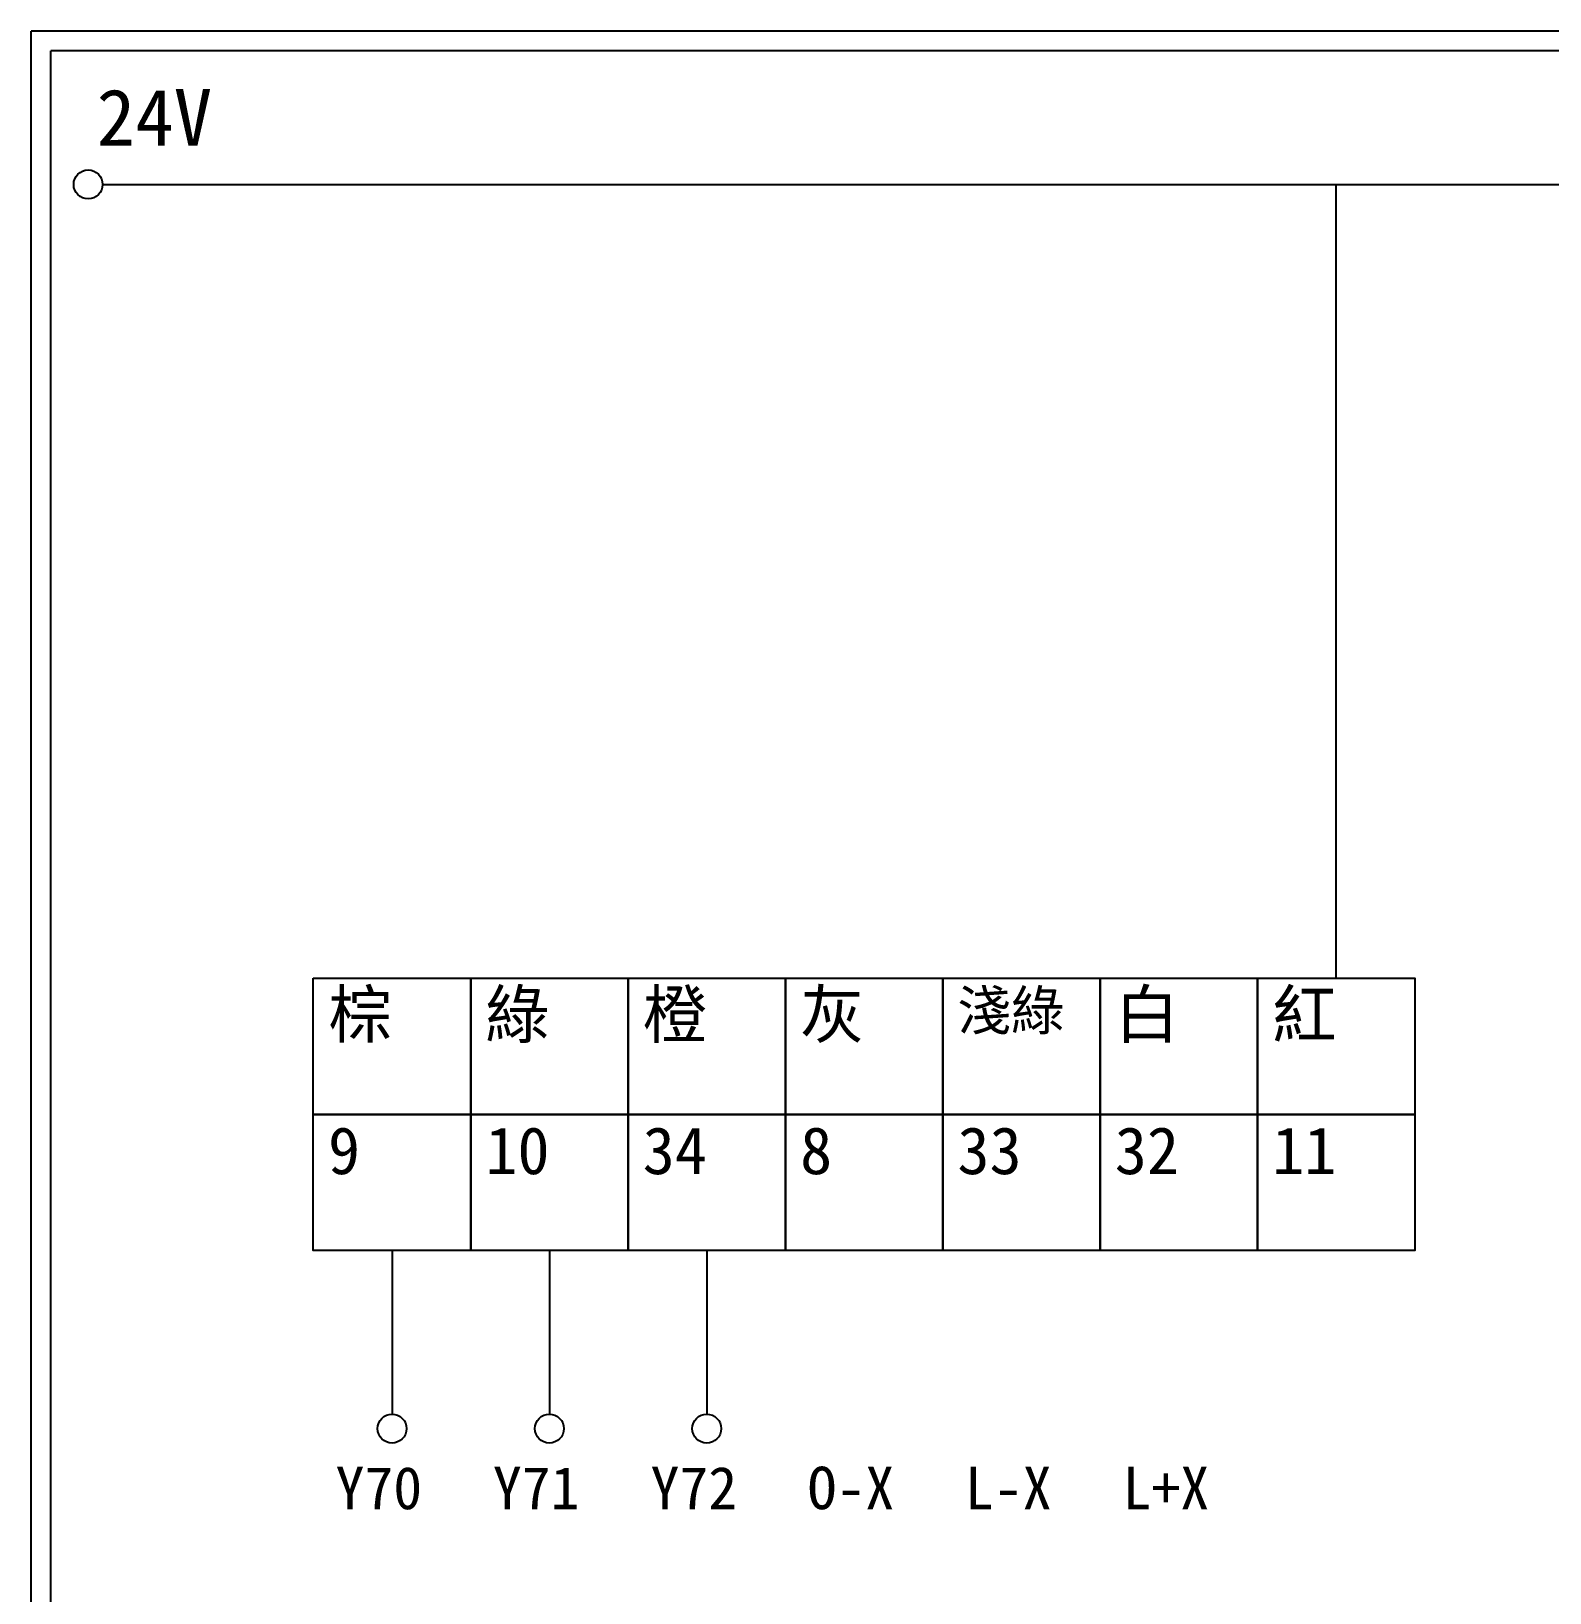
# Model space of a CAD drawing. Extents: x 926 to 1213, y -211 to -7.
# Drawn here: x 925.7 to 1022.3, y -106.6 to -7.2 of the extents above; entities that cross this region are included whole.
import ezdxf

# ---------------------------------------------------------------- set-up
doc = ezdxf.new("R2010")
doc.units = 0
doc.layers.get('0').update_dxf_attribs({"linetype": 'CONTINUOUS'})
doc.layers.add('圖框層', color=7, linetype='CONTINUOUS')
doc.layers.add('標尺寸層', color=3, linetype='CONTINUOUS')
doc.styles.add('STSL', font='KAIU.TTF')

msp = doc.modelspace()

# ---------------------------------------------------------------- linework, layer by layer
for p, q in [((948.693, -84.814), (948.693, -95.216)), ((958.703, -84.814), (958.703, -95.216)), ((968.713, -84.814), (968.713, -95.216))]:
    msp.add_line(p, q)
for points in [[(943.688, -67.485), (953.698, -67.485), (953.698, -76.15), (943.688, -76.15)], [(953.698, -67.485), (963.708, -67.485), (963.708, -76.15), (953.698, -76.15)], [(963.708, -67.485), (973.718, -67.485), (973.718, -76.15), (963.708, -76.15)], [(973.718, -67.485), (983.728, -67.485), (983.728, -76.15), (973.718, -76.15)], [(983.728, -67.485), (993.738, -67.485), (993.738, -76.15), (983.728, -76.15)], [(993.738, -67.485), (1003.748, -67.485), (1003.748, -76.15), (993.738, -76.15)], [(1003.748, -67.485), (1013.758, -67.485), (1013.758, -76.15), (1003.748, -76.15)], [(943.688, -76.15), (953.698, -76.15), (953.698, -84.814), (943.688, -84.814)], [(953.698, -76.15), (963.708, -76.15), (963.708, -84.814), (953.698, -84.814)], [(963.708, -76.15), (973.718, -76.15), (973.718, -84.814), (963.708, -84.814)], [(973.718, -76.15), (983.728, -76.15), (983.728, -84.814), (973.718, -84.814)], [(983.728, -76.15), (993.738, -76.15), (993.738, -84.814), (983.728, -84.814)], [(993.738, -76.15), (1003.748, -76.15), (1003.748, -84.814), (993.738, -84.814)], [(1003.748, -76.15), (1013.758, -76.15), (1013.758, -84.814), (1003.748, -84.814)]]:
    msp.add_lwpolyline(points, close=True)
at = {"layer": '圖框層', "color": 7}
for p, q in [((1212.742, -7.249), (925.742, -7.249)), ((925.742, -211.218), (925.742, -7.249)), ((1211.493, -8.499), (926.992, -8.499)), ((926.992, -209.969), (926.992, -8.499))]:
    msp.add_line(p, q, dxfattribs=at)
at = {"layer": '標尺寸層', "color": 7}
msp.add_line((930.283, -16.994), (1207.877, -16.994), dxfattribs=at)
at = {"layer": '標尺寸層'}
msp.add_line((1008.753, -67.485), (1008.753, -16.994), dxfattribs=at)
at = {"layer": '標尺寸層', "color": 7}
for centre in [(929.363, -16.994), (948.693, -96.136), (958.703, -96.136), (968.713, -96.136)]:
    msp.add_circle(centre, 0.92, dxfattribs=at)

# ---------------------------------------------------------------- texts
at = {"width": 8.29132, "attachment_point": 1}
for s, insert, char_height in [('{\\fPMingLiU|b0|i0|c136|p18;棕}', (944.623, -68.286), 3), ('{\\fPMingLiU|b0|i0|c136|p18;綠}', (954.633, -68.286), 3), ('{\\fPMingLiU|b0|i0|c136|p18;橙}', (964.643, -68.286), 3), ('{\\fPMingLiU|b0|i0|c136|p18;灰}', (974.653, -68.286), 3), ('{\\fPMingLiU|b0|i0|c136|p18;淺綠}', (984.663, -68.286), 2.5), ('{\\fPMingLiU|b0|i0|c136|p18;白}', (994.673, -68.286), 3), ('{\\fPMingLiU|b0|i0|c136|p18;紅}', (1004.683, -68.286), 3), ('9', (944.623, -76.95), 3), ('10', (954.633, -76.95), 3), ('34', (964.643, -76.95), 3), ('8', (974.653, -76.95), 3), ('33', (984.663, -76.95), 3), ('32', (994.673, -76.95), 3), ('11', (1004.683, -76.95), 3)]:
    msp.add_mtext(s, dxfattribs=dict(at, insert=insert, char_height=char_height))
at = {"layer": '圖框層', "color": 4, "style": 'STSL'}
for s, height, p in [('24V', 3.6, (929.907, -14.534)), ('Y70', 2.7, (945.1, -101.261)), ('Y71', 2.7, (955.11, -101.261)), ('Y72', 2.7, (965.138, -101.261)), ('O-X', 2.7, (975.13, -101.261)), ('L-X', 2.7, (985.14, -101.261)), ('L+X', 2.7, (995.168, -101.261))]:
    msp.add_text(s, height=height, dxfattribs=at).set_placement(p)

doc.saveas('drawing.dxf')
